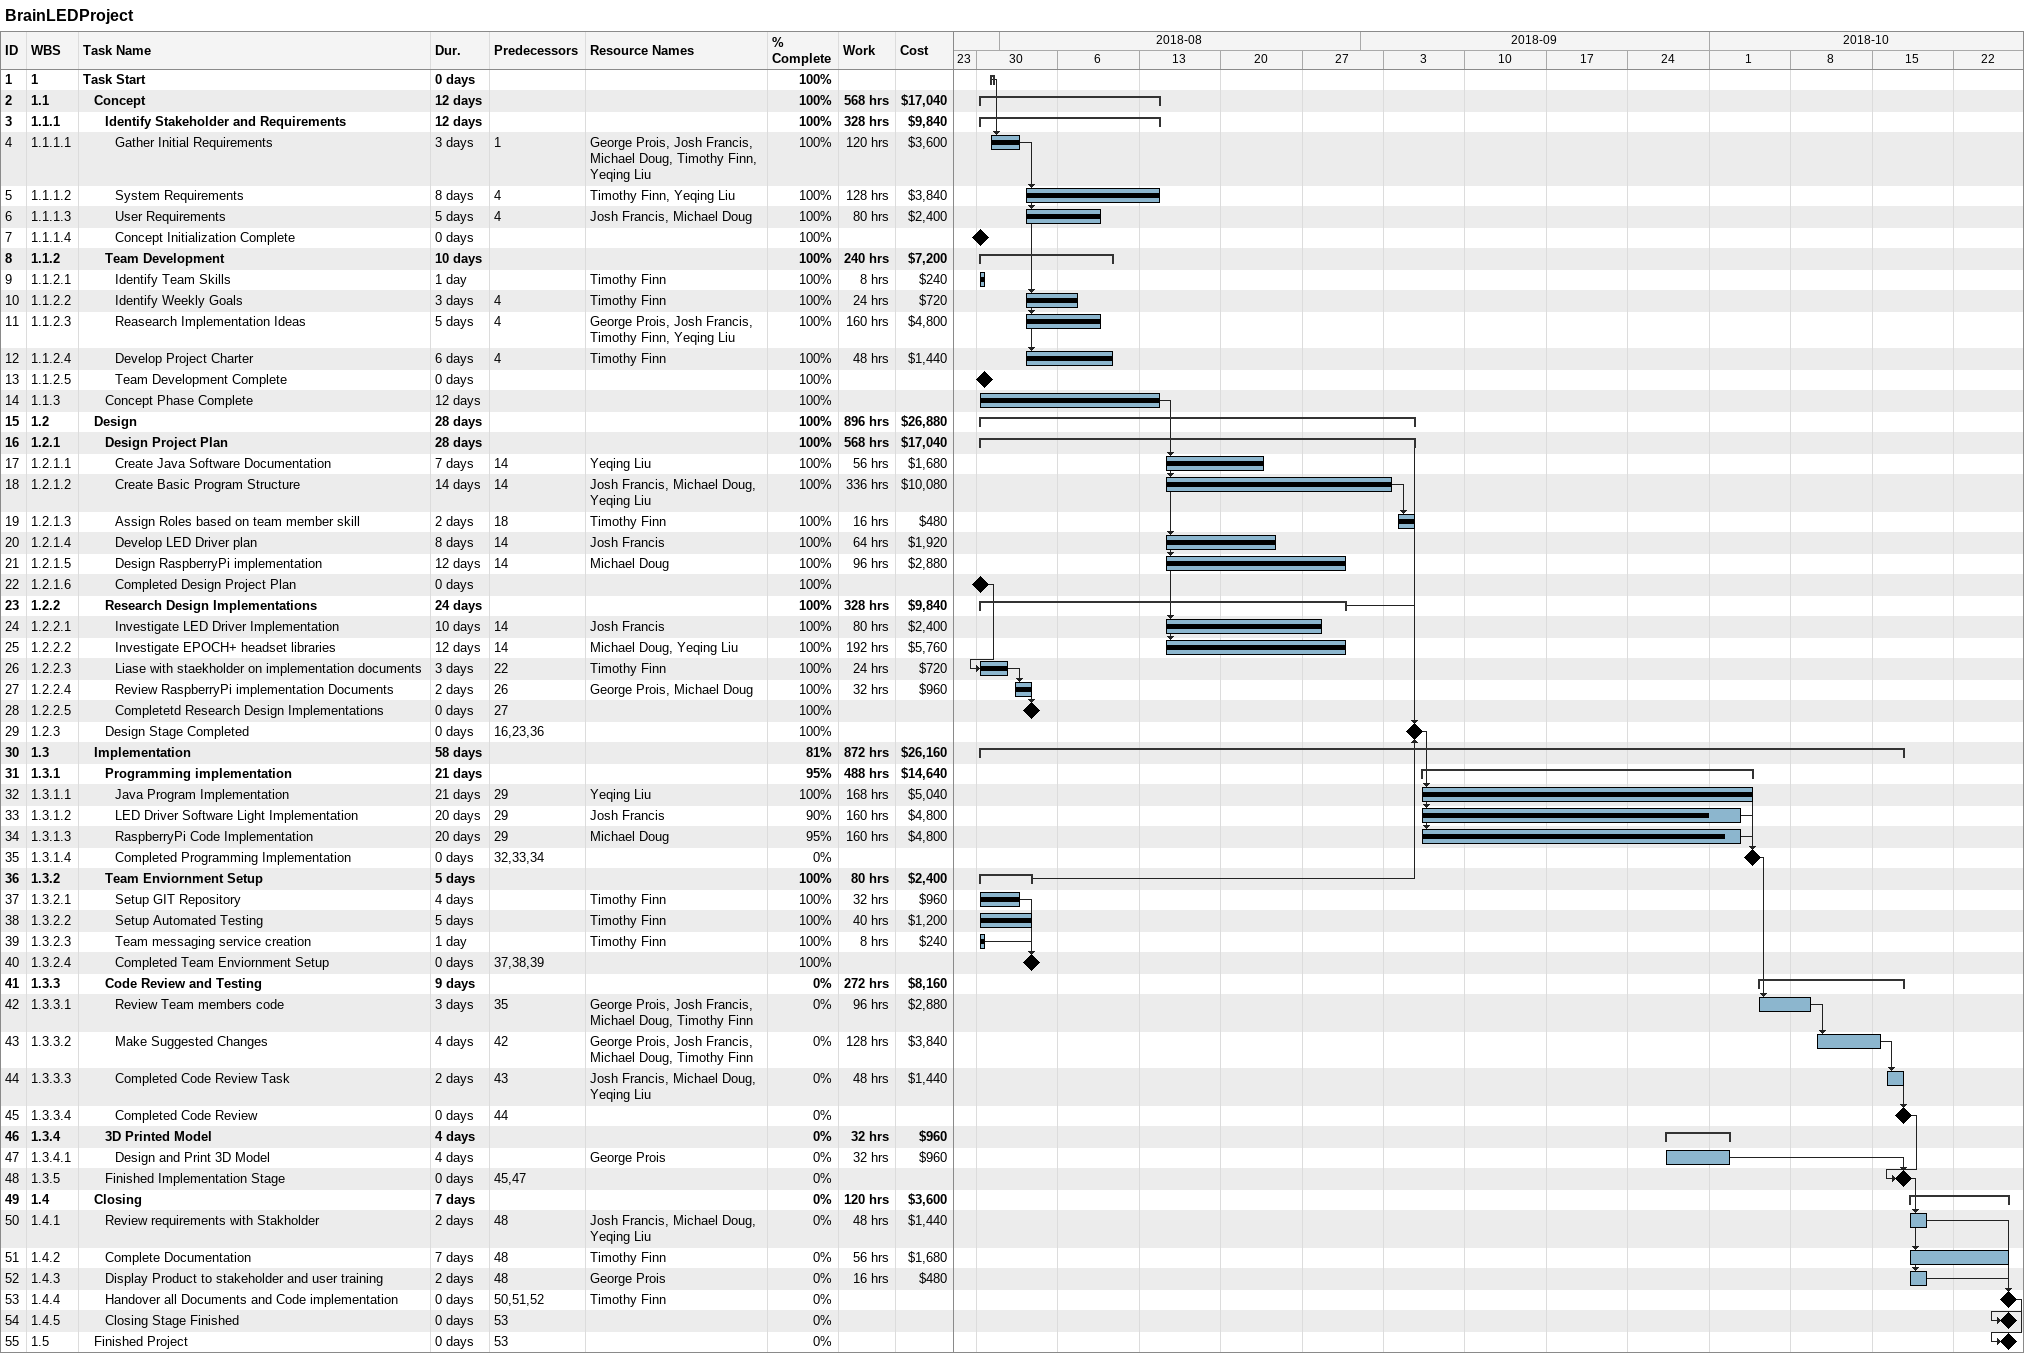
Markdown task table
BrainLEDProject

| ID | WBS | Task | Duration | Start | Finish | Predecessors | Resources | % complete | Work (h) | Cost ($) |
|---|---|---|---|---|---|---|---|---|---|---|
| 1 | 1 | **Task Start** | 0d | 2018-07-31 | 2018-07-31 |  |  | 100 |  |  |
| 2 | 1.1 | **Concept** | 12d | 2018-07-30 | 2018-08-14 |  |  | 100 | 568 | 17040 |
| 3 | 1.1.1 | **Identify Stakeholder and Requirements** | 12d | 2018-07-30 | 2018-08-14 |  |  | 100 | 328 | 9840 |
| 4 | 1.1.1.1 | Gather Initial Requirements | 3d | 2018-07-31 | 2018-08-02 | 1 | George Prois, Josh Francis, Michael Doug, Timothy Finn, Yeqing Liu | 100 | 120 | 3600 |
| 5 | 1.1.1.2 | System Requirements | 8d | 2018-08-03 | 2018-08-14 | 4 | Timothy Finn, Yeqing Liu | 100 | 128 | 3840 |
| 6 | 1.1.1.3 | User Requirements | 5d | 2018-08-03 | 2018-08-09 | 4 | Josh Francis, Michael Doug | 100 | 80 | 2400 |
| 7 | 1.1.1.4 | Concept Initialization Complete | 0d | 2018-07-30 | 2018-07-30 |  |  | 100 |  |  |
| 8 | 1.1.2 | **Team Development** | 10d | 2018-07-30 | 2018-08-10 |  |  | 100 | 240 | 7200 |
| 9 | 1.1.2.1 | Identify Team Skills | 1d | 2018-07-30 | 2018-07-30 |  | Timothy Finn | 100 | 8 | 240 |
| 10 | 1.1.2.2 | Identify Weekly Goals | 3d | 2018-08-03 | 2018-08-07 | 4 | Timothy Finn | 100 | 24 | 720 |
| 11 | 1.1.2.3 | Reasearch Implementation Ideas | 5d | 2018-08-03 | 2018-08-09 | 4 | George Prois, Josh Francis, Timothy Finn, Yeqing Liu | 100 | 160 | 4800 |
| 12 | 1.1.2.4 | Develop Project Charter | 6d | 2018-08-03 | 2018-08-10 | 4 | Timothy Finn | 100 | 48 | 1440 |
| 13 | 1.1.2.5 | Team Development Complete | 0d | 2018-07-30 | 2018-07-30 |  |  | 100 |  |  |
| 14 | 1.1.3 | Concept Phase Complete | 12d | 2018-07-30 | 2018-08-14 |  |  | 100 |  |  |
| 15 | 1.2 | **Design** | 28d | 2018-07-30 | 2018-09-05 |  |  | 100 | 896 | 26880 |
| 16 | 1.2.1 | **Design Project Plan** | 28d | 2018-07-30 | 2018-09-05 |  |  | 100 | 568 | 17040 |
| 17 | 1.2.1.1 | Create Java Software Documentation | 7d | 2018-08-15 | 2018-08-23 | 14 | Yeqing Liu | 100 | 56 | 1680 |
| 18 | 1.2.1.2 | Create Basic Program Structure | 14d | 2018-08-15 | 2018-09-03 | 14 | Josh Francis, Michael Doug, Yeqing Liu | 100 | 336 | 10080 |
| 19 | 1.2.1.3 | Assign Roles based on team member skill | 2d | 2018-09-04 | 2018-09-05 | 18 | Timothy Finn | 100 | 16 | 480 |
| 20 | 1.2.1.4 | Develop LED Driver plan | 8d | 2018-08-15 | 2018-08-24 | 14 | Josh Francis | 100 | 64 | 1920 |
| 21 | 1.2.1.5 | Design RaspberryPi implementation | 12d | 2018-08-15 | 2018-08-30 | 14 | Michael Doug | 100 | 96 | 2880 |
| 22 | 1.2.1.6 | Completed Design Project Plan | 0d | 2018-07-30 | 2018-07-30 |  |  | 100 |  |  |
| 23 | 1.2.2 | **Research Design Implementations** | 24d | 2018-07-30 | 2018-08-30 |  |  | 100 | 328 | 9840 |
| 24 | 1.2.2.1 | Investigate LED Driver Implementation | 10d | 2018-08-15 | 2018-08-28 | 14 | Josh Francis | 100 | 80 | 2400 |
| 25 | 1.2.2.2 | Investigate EPOCH+ headset libraries | 12d | 2018-08-15 | 2018-08-30 | 14 | Michael Doug, Yeqing Liu | 100 | 192 | 5760 |
| 26 | 1.2.2.3 | Liase with staekholder on implementation documents | 3d | 2018-07-30 | 2018-08-01 | 22 | Timothy Finn | 100 | 24 | 720 |
| 27 | 1.2.2.4 | Review RaspberryPi implementation Documents | 2d | 2018-08-02 | 2018-08-03 | 26 | George Prois, Michael Doug | 100 | 32 | 960 |
| 28 | 1.2.2.5 | Completetd Research Design Implementations | 0d | 2018-08-03 | 2018-08-03 | 27 |  | 100 |  |  |
| 29 | 1.2.3 | Design Stage Completed | 0d | 2018-09-05 | 2018-09-05 | 16, 23, 36 |  | 100 |  |  |
| 30 | 1.3 | **Implementation** | 58d | 2018-07-30 | 2018-10-17 |  |  | 81 | 872 | 26160 |
| 31 | 1.3.1 | **Programming implementation** | 21d | 2018-09-06 | 2018-10-04 |  |  | 95 | 488 | 14640 |
| 32 | 1.3.1.1 | Java Program Implementation | 21d | 2018-09-06 | 2018-10-04 | 29 | Yeqing Liu | 100 | 168 | 5040 |
| 33 | 1.3.1.2 | LED Driver Software Light Implementation | 20d | 2018-09-06 | 2018-10-03 | 29 | Josh Francis | 90 | 160 | 4800 |
| 34 | 1.3.1.3 | RaspberryPi Code Implementation | 20d | 2018-09-06 | 2018-10-03 | 29 | Michael Doug | 95 | 160 | 4800 |
| 35 | 1.3.1.4 | Completed Programming Implementation | 0d | 2018-10-04 | 2018-10-04 | 32, 33, 34 |  | 0 |  |  |
| 36 | 1.3.2 | **Team Enviornment Setup** | 5d | 2018-07-30 | 2018-08-03 |  |  | 100 | 80 | 2400 |
| 37 | 1.3.2.1 | Setup GIT Repository | 4d | 2018-07-30 | 2018-08-02 |  | Timothy Finn | 100 | 32 | 960 |
| 38 | 1.3.2.2 | Setup Automated Testing | 5d | 2018-07-30 | 2018-08-03 |  | Timothy Finn | 100 | 40 | 1200 |
| 39 | 1.3.2.3 | Team messaging service creation | 1d | 2018-07-30 | 2018-07-30 |  | Timothy Finn | 100 | 8 | 240 |
| 40 | 1.3.2.4 | Completed Team Enviornment Setup | 0d | 2018-08-03 | 2018-08-03 | 37, 38, 39 |  | 100 |  |  |
| 41 | 1.3.3 | **Code Review and Testing** | 9d | 2018-10-05 | 2018-10-17 |  |  | 0 | 272 | 8160 |
| 42 | 1.3.3.1 | Review Team members code | 3d | 2018-10-05 | 2018-10-09 | 35 | George Prois, Josh Francis, Michael Doug, Timothy Finn | 0 | 96 | 2880 |
| 43 | 1.3.3.2 | Make Suggested Changes | 4d | 2018-10-10 | 2018-10-15 | 42 | George Prois, Josh Francis, Michael Doug, Timothy Finn | 0 | 128 | 3840 |
| 44 | 1.3.3.3 | Completed Code Review Task | 2d | 2018-10-16 | 2018-10-17 | 43 | Josh Francis, Michael Doug, Yeqing Liu | 0 | 48 | 1440 |
| 45 | 1.3.3.4 | Completed Code Review | 0d | 2018-10-17 | 2018-10-17 | 44 |  | 0 |  |  |
| 46 | 1.3.4 | **3D Printed Model** | 4d | 2018-09-27 | 2018-10-02 |  |  | 0 | 32 | 960 |
| 47 | 1.3.4.1 | Design and Print 3D Model | 4d | 2018-09-27 | 2018-10-02 |  | George Prois | 0 | 32 | 960 |
| 48 | 1.3.5 | Finished Implementation Stage | 0d | 2018-10-17 | 2018-10-17 | 45, 47 |  | 0 |  |  |
| 49 | 1.4 | **Closing** | 7d | 2018-10-18 | 2018-10-26 |  |  | 0 | 120 | 3600 |
| 50 | 1.4.1 | Review requirements with Stakholder | 2d | 2018-10-18 | 2018-10-19 | 48 | Josh Francis, Michael Doug, Yeqing Liu | 0 | 48 | 1440 |
| 51 | 1.4.2 | Complete Documentation | 7d | 2018-10-18 | 2018-10-26 | 48 | Timothy Finn | 0 | 56 | 1680 |
| 52 | 1.4.3 | Display Product to stakeholder and user training | 2d | 2018-10-18 | 2018-10-19 | 48 | George Prois | 0 | 16 | 480 |
| 53 | 1.4.4 | Handover all Documents and Code implementation | 0d | 2018-10-26 | 2018-10-26 | 50, 51, 52 | Timothy Finn | 0 |  |  |
| 54 | 1.4.5 | Closing Stage Finished | 0d | 2018-10-26 | 2018-10-26 | 53 |  | 0 |  |  |
| 55 | 1.5 | Finished Project | 0d | 2018-10-26 | 2018-10-26 | 53 |  | 0 |  |  |
